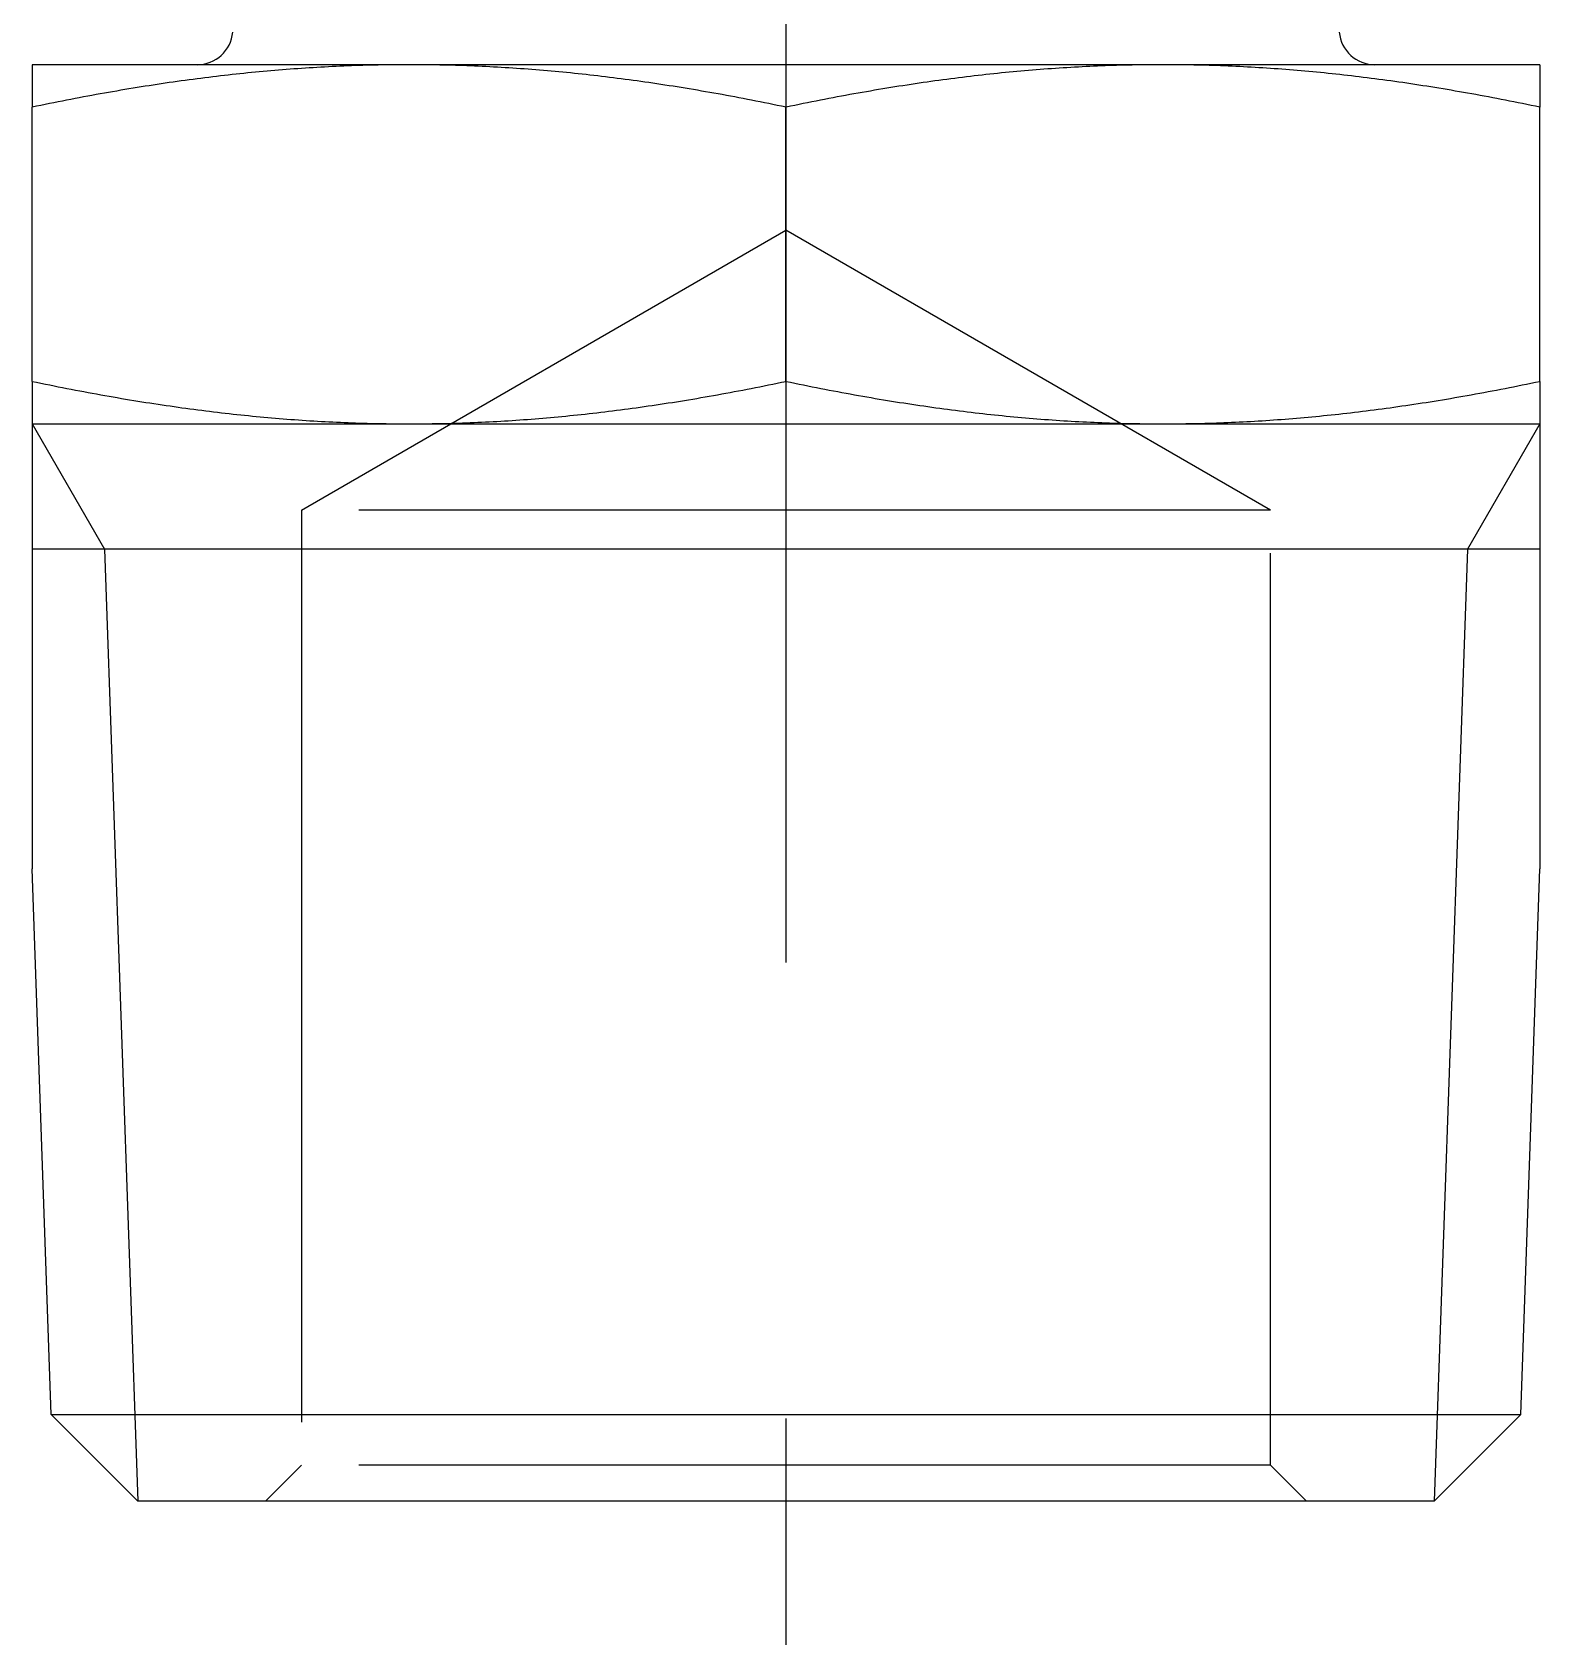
# Model space of a CAD drawing. Extents: x -12.1 to 67.6, y -18.9 to 39.2.
# Drawn here: x 45.85 to 66.85, y -2 to 20.45 of the extents above; entities that cross this region are included whole.
import ezdxf

# ---------------------------------------------------------------- set-up
doc = ezdxf.new("R2010")
doc.units = 0
doc.linetypes.add('CENTER', pattern=[50.8, 31.75, -6.35, 6.35, -6.35])
doc.linetypes.add('DASHED', pattern=[19.05, 12.7, -6.35])
doc.layers.get('0').update_dxf_attribs({"linetype": 'CONTINUOUS'})
doc.layers.add('CENTER', color=1, linetype='CENTER')

msp = doc.modelspace()

# ---------------------------------------------------------------- linework, layer by layer
at = {"color": 7, "linetype": 'CONTINUOUS'}
for p, q in [((66.845257, 20), (45.845257, 20)), ((45.845257, 20), (45.845257, 19.408783)), ((66.845257, 20), (66.845257, 19.408783)), ((45.845257, 15.591217), (45.845257, 19.408783)), ((56.345257, 15.591217), (56.345257, 19.408783)), ((66.845257, 15.591217), (66.845257, 19.408783)), ((45.845257, 15.591217), (45.845257, 15)), ((66.845257, 15.591217), (66.845257, 15)), ((45.845257, 15), (45.845257, 8.804316)), ((45.845257, 14.999991), (66.845257, 14.998085)), ((66.845257, 15), (66.845257, 8.804316)), ((66.845257, 13.256655), (45.845257, 13.256655)), ((46.110664, 1.204057), (45.845257, 8.804316)), ((66.57985, 1.204057), (66.845257, 8.804316)), ((46.110654, 1.204056), (47.31471, 0)), ((46.110664, 1.204057), (66.57985, 1.204057)), ((66.57986, 1.204056), (65.375803, 0)), ((65.375803, 0), (47.31471, 0))]:
    msp.add_line(p, q, dxfattribs=at)
at = {"color": 3, "linetype": 'DASHED'}
for p, q in [((49.595257, 13.8), (56.345257, 17.697114)), ((63.095257, 13.8), (56.345257, 17.697114)), ((63.095257, 13.8), (49.595257, 13.8)), ((49.595257, 13.8), (49.595257, 0.5)), ((63.095257, 0.5), (63.095257, 13.8)), ((49.595257, 0.5), (49.095257, 0)), ((63.095257, 0.5), (49.595257, 0.5)), ((63.595257, 0), (63.095257, 0.5))]:
    msp.add_line(p, q, dxfattribs=at)
at = {"color": 3, "linetype": 'CONTINUOUS'}
for p, q in [((45.845257, 15), (46.851778, 13.256655)), ((66.845257, 15), (65.838736, 13.256655)), ((46.851778, 13.256655), (47.31471, 0)), ((65.838736, 13.256655), (65.375803, 0))]:
    msp.add_line(p, q, dxfattribs=at)
at = {"color": 7}
for points in [[(51.0953, 20, 0), (51.0413, 19.9999, 0), (50.9875, 19.9997, 0), (50.9337, 19.9994, 0), (50.88, 19.9989, 0), (50.8262, 19.9983, 0), (50.7726, 19.9976, 0), (50.719, 19.9967, 0), (50.6654, 19.9957, 0), (50.6119, 19.9946, 0), (50.5583, 19.9933, 0), (50.5049, 19.992, 0), (50.4514, 19.9904, 0), (50.398, 19.9888, 0), (50.3446, 19.987, 0), (50.2912, 19.9851, 0), (50.2378, 19.983, 0), (50.1844, 19.9809, 0), (50.1311, 19.9786, 0), (50.0778, 19.9761, 0), (50.0244, 19.9736, 0), (49.9711, 19.9709, 0), (49.9178, 19.9681, 0), (49.8644, 19.9651, 0), (49.8111, 19.9621, 0), (49.7577, 19.9589, 0), (49.7044, 19.9556, 0), (49.651, 19.9521, 0), (49.5976, 19.9485, 0), (49.5442, 19.9448, 0), (49.4908, 19.941, 0), (49.4373, 19.937, 0), (49.3838, 19.9329, 0), (49.3303, 19.9287, 0), (49.2768, 19.9243, 0), (49.2232, 19.9199, 0), (49.1696, 19.9152, 0), (49.116, 19.9105, 0), (49.0623, 19.9057, 0), (49.0085, 19.9007, 0), (48.9547, 19.8955, 0), (48.9009, 19.8903, 0), (48.847, 19.8849, 0), (48.7931, 19.8794, 0), (48.7391, 19.8738, 0), (48.685, 19.868, 0), (48.6309, 19.8621, 0), (48.5767, 19.8561, 0), (48.5224, 19.85, 0), (48.4681, 19.8437, 0), (48.4137, 19.8373, 0), (48.3592, 19.8308, 0), (48.3047, 19.8241, 0), (48.25, 19.8173, 0), (48.1953, 19.8104, 0), (48.1405, 19.8033, 0), (48.0856, 19.7961, 0), (48.0306, 19.7888, 0), (47.9755, 19.7813, 0), (47.9204, 19.7738, 0), (47.8651, 19.766, 0), (47.8097, 19.7582, 0), (47.7542, 19.7502, 0), (47.6986, 19.7421, 0), (47.6429, 19.7338, 0), (47.5871, 19.7254, 0), (47.5311, 19.7169, 0), (47.4751, 19.7083, 0), (47.4189, 19.6995, 0), (47.3626, 19.6905, 0), (47.3061, 19.6815, 0), (47.2496, 19.6723, 0), (47.1929, 19.6629, 0), (47.136, 19.6535, 0), (47.0791, 19.6438, 0), (47.022, 19.6341, 0), (46.9647, 19.6242, 0), (46.9073, 19.6142, 0), (46.8497, 19.604, 0), (46.792, 19.5937, 0), (46.7341, 19.5832, 0), (46.6761, 19.5726, 0), (46.6179, 19.5619, 0), (46.5596, 19.551, 0), (46.501, 19.5399, 0), (46.4423, 19.5288, 0), (46.3835, 19.5174, 0), (46.3244, 19.506, 0), (46.2652, 19.4943, 0), (46.2058, 19.4826, 0), (46.1462, 19.4706, 0), (46.0864, 19.4586, 0), (46.0264, 19.4464, 0), (45.9662, 19.434, 0), (45.9058, 19.4215, 0), (45.8453, 19.4088, 0)], [(56.3453, 19.4088, 0), (56.2847, 19.4215, 0), (56.2243, 19.434, 0), (56.1641, 19.4464, 0), (56.1041, 19.4586, 0), (56.0443, 19.4706, 0), (55.9847, 19.4826, 0), (55.9253, 19.4943, 0), (55.8661, 19.506, 0), (55.807, 19.5174, 0), (55.7482, 19.5288, 0), (55.6895, 19.5399, 0), (55.6309, 19.551, 0), (55.5726, 19.5619, 0), (55.5144, 19.5726, 0), (55.4564, 19.5832, 0), (55.3985, 19.5937, 0), (55.3408, 19.604, 0), (55.2832, 19.6142, 0), (55.2258, 19.6242, 0), (55.1686, 19.6341, 0), (55.1114, 19.6438, 0), (55.0545, 19.6535, 0), (54.9976, 19.6629, 0), (54.9409, 19.6723, 0), (54.8844, 19.6815, 0), (54.8279, 19.6905, 0), (54.7716, 19.6995, 0), (54.7155, 19.7083, 0), (54.6594, 19.7169, 0), (54.6035, 19.7254, 0), (54.5476, 19.7338, 0), (54.4919, 19.7421, 0), (54.4363, 19.7502, 0), (54.3808, 19.7582, 0), (54.3254, 19.766, 0), (54.2702, 19.7738, 0), (54.215, 19.7813, 0), (54.1599, 19.7888, 0), (54.1049, 19.7961, 0), (54.05, 19.8033, 0), (53.9952, 19.8104, 0), (53.9405, 19.8173, 0), (53.8858, 19.8241, 0), (53.8313, 19.8308, 0), (53.7768, 19.8373, 0), (53.7224, 19.8437, 0), (53.6681, 19.85, 0), (53.6138, 19.8561, 0), (53.5596, 19.8621, 0), (53.5055, 19.868, 0), (53.4514, 19.8738, 0), (53.3974, 19.8794, 0), (53.3435, 19.8849, 0), (53.2896, 19.8903, 0), (53.2358, 19.8955, 0), (53.182, 19.9007, 0), (53.1283, 19.9057, 0), (53.0746, 19.9105, 0), (53.0209, 19.9152, 0), (52.9673, 19.9199, 0), (52.9137, 19.9243, 0), (52.8602, 19.9287, 0), (52.8067, 19.9329, 0), (52.7532, 19.937, 0), (52.6997, 19.941, 0), (52.6463, 19.9448, 0), (52.5929, 19.9485, 0), (52.5395, 19.9521, 0), (52.4861, 19.9556, 0), (52.4328, 19.9589, 0), (52.3794, 19.9621, 0), (52.3261, 19.9651, 0), (52.2728, 19.9681, 0), (52.2194, 19.9709, 0), (52.1661, 19.9736, 0), (52.1128, 19.9761, 0), (52.0594, 19.9786, 0), (52.0061, 19.9809, 0), (51.9527, 19.983, 0), (51.8993, 19.9851, 0), (51.8459, 19.987, 0), (51.7925, 19.9888, 0), (51.7391, 19.9904, 0), (51.6857, 19.992, 0), (51.6322, 19.9933, 0), (51.5787, 19.9946, 0), (51.5251, 19.9957, 0), (51.4715, 19.9967, 0), (51.4179, 19.9976, 0), (51.3643, 19.9983, 0), (51.3106, 19.9989, 0), (51.2568, 19.9994, 0), (51.203, 19.9997, 0), (51.1492, 19.9999, 0), (51.0953, 20, 0)], [(61.5953, 20, 0), (61.5413, 19.9999, 0), (61.4875, 19.9997, 0), (61.4337, 19.9994, 0), (61.38, 19.9989, 0), (61.3262, 19.9983, 0), (61.2726, 19.9976, 0), (61.219, 19.9967, 0), (61.1654, 19.9957, 0), (61.1119, 19.9946, 0), (61.0583, 19.9933, 0), (61.0049, 19.992, 0), (60.9514, 19.9904, 0), (60.898, 19.9888, 0), (60.8446, 19.987, 0), (60.7912, 19.9851, 0), (60.7378, 19.983, 0), (60.6844, 19.9809, 0), (60.6311, 19.9786, 0), (60.5778, 19.9761, 0), (60.5244, 19.9736, 0), (60.4711, 19.9709, 0), (60.4178, 19.9681, 0), (60.3644, 19.9651, 0), (60.3111, 19.9621, 0), (60.2577, 19.9589, 0), (60.2044, 19.9556, 0), (60.151, 19.9521, 0), (60.0976, 19.9485, 0), (60.0442, 19.9448, 0), (59.9908, 19.941, 0), (59.9373, 19.937, 0), (59.8838, 19.9329, 0), (59.8303, 19.9287, 0), (59.7768, 19.9243, 0), (59.7232, 19.9199, 0), (59.6696, 19.9152, 0), (59.616, 19.9105, 0), (59.5623, 19.9057, 0), (59.5085, 19.9007, 0), (59.4547, 19.8955, 0), (59.4009, 19.8903, 0), (59.347, 19.8849, 0), (59.2931, 19.8794, 0), (59.2391, 19.8738, 0), (59.185, 19.868, 0), (59.1309, 19.8621, 0), (59.0767, 19.8561, 0), (59.0224, 19.85, 0), (58.9681, 19.8437, 0), (58.9137, 19.8373, 0), (58.8592, 19.8308, 0), (58.8047, 19.8241, 0), (58.75, 19.8173, 0), (58.6953, 19.8104, 0), (58.6405, 19.8033, 0), (58.5856, 19.7961, 0), (58.5306, 19.7888, 0), (58.4755, 19.7813, 0), (58.4204, 19.7738, 0), (58.3651, 19.766, 0), (58.3097, 19.7582, 0), (58.2542, 19.7502, 0), (58.1986, 19.7421, 0), (58.1429, 19.7338, 0), (58.0871, 19.7254, 0), (58.0311, 19.7169, 0), (57.9751, 19.7083, 0), (57.9189, 19.6995, 0), (57.8626, 19.6905, 0), (57.8061, 19.6815, 0), (57.7496, 19.6723, 0), (57.6929, 19.6629, 0), (57.636, 19.6535, 0), (57.5791, 19.6438, 0), (57.522, 19.6341, 0), (57.4647, 19.6242, 0), (57.4073, 19.6142, 0), (57.3497, 19.604, 0), (57.292, 19.5937, 0), (57.2341, 19.5832, 0), (57.1761, 19.5726, 0), (57.1179, 19.5619, 0), (57.0596, 19.551, 0), (57.001, 19.5399, 0), (56.9423, 19.5288, 0), (56.8835, 19.5174, 0), (56.8244, 19.506, 0), (56.7652, 19.4943, 0), (56.7058, 19.4826, 0), (56.6462, 19.4706, 0), (56.5864, 19.4586, 0), (56.5264, 19.4464, 0), (56.4662, 19.434, 0), (56.4058, 19.4215, 0), (56.3453, 19.4088, 0)], [(66.8453, 19.4088, 0), (66.7847, 19.4215, 0), (66.7243, 19.434, 0), (66.6641, 19.4464, 0), (66.6041, 19.4586, 0), (66.5443, 19.4706, 0), (66.4847, 19.4826, 0), (66.4253, 19.4943, 0), (66.3661, 19.506, 0), (66.307, 19.5174, 0), (66.2482, 19.5288, 0), (66.1895, 19.5399, 0), (66.1309, 19.551, 0), (66.0726, 19.5619, 0), (66.0144, 19.5726, 0), (65.9564, 19.5832, 0), (65.8985, 19.5937, 0), (65.8408, 19.604, 0), (65.7832, 19.6142, 0), (65.7258, 19.6242, 0), (65.6686, 19.6341, 0), (65.6114, 19.6438, 0), (65.5545, 19.6535, 0), (65.4976, 19.6629, 0), (65.4409, 19.6723, 0), (65.3844, 19.6815, 0), (65.3279, 19.6905, 0), (65.2716, 19.6995, 0), (65.2155, 19.7083, 0), (65.1594, 19.7169, 0), (65.1035, 19.7254, 0), (65.0476, 19.7338, 0), (64.9919, 19.7421, 0), (64.9363, 19.7502, 0), (64.8808, 19.7582, 0), (64.8254, 19.766, 0), (64.7702, 19.7738, 0), (64.715, 19.7813, 0), (64.6599, 19.7888, 0), (64.6049, 19.7961, 0), (64.55, 19.8033, 0), (64.4952, 19.8104, 0), (64.4405, 19.8173, 0), (64.3858, 19.8241, 0), (64.3313, 19.8308, 0), (64.2768, 19.8373, 0), (64.2224, 19.8437, 0), (64.1681, 19.85, 0), (64.1138, 19.8561, 0), (64.0596, 19.8621, 0), (64.0055, 19.868, 0), (63.9514, 19.8738, 0), (63.8974, 19.8794, 0), (63.8435, 19.8849, 0), (63.7896, 19.8903, 0), (63.7358, 19.8955, 0), (63.682, 19.9007, 0), (63.6283, 19.9057, 0), (63.5746, 19.9105, 0), (63.5209, 19.9152, 0), (63.4673, 19.9199, 0), (63.4137, 19.9243, 0), (63.3602, 19.9287, 0), (63.3067, 19.9329, 0), (63.2532, 19.937, 0), (63.1997, 19.941, 0), (63.1463, 19.9448, 0), (63.0929, 19.9485, 0), (63.0395, 19.9521, 0), (62.9861, 19.9556, 0), (62.9328, 19.9589, 0), (62.8794, 19.9621, 0), (62.8261, 19.9651, 0), (62.7728, 19.9681, 0), (62.7194, 19.9709, 0), (62.6661, 19.9736, 0), (62.6128, 19.9761, 0), (62.5594, 19.9786, 0), (62.5061, 19.9809, 0), (62.4527, 19.983, 0), (62.3993, 19.9851, 0), (62.3459, 19.987, 0), (62.2925, 19.9888, 0), (62.2391, 19.9904, 0), (62.1857, 19.992, 0), (62.1322, 19.9933, 0), (62.0787, 19.9946, 0), (62.0251, 19.9957, 0), (61.9715, 19.9967, 0), (61.9179, 19.9976, 0), (61.8643, 19.9983, 0), (61.8106, 19.9989, 0), (61.7568, 19.9994, 0), (61.703, 19.9997, 0), (61.6492, 19.9999, 0), (61.5953, 20, 0)], [(45.8453, 15.5912, 0), (45.9064, 15.5784, 0), (45.9673, 15.5658, 0), (46.028, 15.5533, 0), (46.0885, 15.541, 0), (46.1487, 15.5288, 0), (46.2088, 15.5168, 0), (46.2687, 15.505, 0), (46.3283, 15.4933, 0), (46.3878, 15.4817, 0), (46.4471, 15.4703, 0), (46.5062, 15.4591, 0), (46.5651, 15.448, 0), (46.6238, 15.4371, 0), (46.6823, 15.4263, 0), (46.7407, 15.4156, 0), (46.7989, 15.4051, 0), (46.8569, 15.3947, 0), (46.9148, 15.3845, 0), (46.9725, 15.3744, 0), (47.03, 15.3645, 0), (47.0874, 15.3547, 0), (47.1447, 15.3451, 0), (47.2017, 15.3356, 0), (47.2587, 15.3262, 0), (47.3155, 15.317, 0), (47.3721, 15.3079, 0), (47.4286, 15.299, 0), (47.485, 15.2902, 0), (47.5412, 15.2815, 0), (47.5973, 15.273, 0), (47.6533, 15.2646, 0), (47.7092, 15.2564, 0), (47.7649, 15.2482, 0), (47.8205, 15.2403, 0), (47.876, 15.2324, 0), (47.9314, 15.2247, 0), (47.9867, 15.2171, 0), (48.0418, 15.2097, 0), (48.0969, 15.2024, 0), (48.1519, 15.1952, 0), (48.2067, 15.1882, 0), (48.2615, 15.1813, 0), (48.3162, 15.1745, 0), (48.3708, 15.1679, 0), (48.4252, 15.1613, 0), (48.4796, 15.155, 0), (48.534, 15.1487, 0), (48.5882, 15.1426, 0), (48.6424, 15.1366, 0), (48.6965, 15.1307, 0), (48.7505, 15.125, 0), (48.8044, 15.1194, 0), (48.8583, 15.1139, 0), (48.9121, 15.1086, 0), (48.9659, 15.1034, 0), (49.0196, 15.0983, 0), (49.0732, 15.0933, 0), (49.1268, 15.0885, 0), (49.1803, 15.0838, 0), (49.2338, 15.0793, 0), (49.2872, 15.0748, 0), (49.3406, 15.0705, 0), (49.394, 15.0663, 0), (49.4473, 15.0623, 0), (49.5006, 15.0583, 0), (49.5538, 15.0545, 0), (49.607, 15.0508, 0), (49.6602, 15.0473, 0), (49.7134, 15.0439, 0), (49.7665, 15.0406, 0), (49.8196, 15.0374, 0), (49.8727, 15.0344, 0), (49.9258, 15.0315, 0), (49.9789, 15.0287, 0), (50.0319, 15.026, 0), (50.085, 15.0235, 0), (50.138, 15.0211, 0), (50.1911, 15.0188, 0), (50.2441, 15.0167, 0), (50.2972, 15.0147, 0), (50.3503, 15.0128, 0), (50.4033, 15.011, 0), (50.4564, 15.0094, 0), (50.5095, 15.0079, 0), (50.5626, 15.0066, 0), (50.6157, 15.0053, 0), (50.6689, 15.0042, 0), (50.7221, 15.0032, 0), (50.7753, 15.0024, 0), (50.8285, 15.0016, 0), (50.8818, 15.0011, 0), (50.9351, 15.0006, 0), (50.9884, 15.0003, 0), (51.0418, 15.0001, 0), (51.0953, 15, 0)], [(51.0953, 15, 0), (51.1487, 15.0001, 0), (51.2021, 15.0003, 0), (51.2554, 15.0006, 0), (51.3087, 15.0011, 0), (51.362, 15.0016, 0), (51.4152, 15.0024, 0), (51.4684, 15.0032, 0), (51.5216, 15.0042, 0), (51.5748, 15.0053, 0), (51.6279, 15.0066, 0), (51.681, 15.0079, 0), (51.7341, 15.0094, 0), (51.7872, 15.011, 0), (51.8403, 15.0128, 0), (51.8933, 15.0147, 0), (51.9464, 15.0167, 0), (51.9994, 15.0188, 0), (52.0525, 15.0211, 0), (52.1055, 15.0235, 0), (52.1586, 15.026, 0), (52.2116, 15.0287, 0), (52.2647, 15.0315, 0), (52.3178, 15.0344, 0), (52.3709, 15.0374, 0), (52.424, 15.0406, 0), (52.4771, 15.0439, 0), (52.5303, 15.0473, 0), (52.5835, 15.0508, 0), (52.6367, 15.0545, 0), (52.6899, 15.0583, 0), (52.7432, 15.0623, 0), (52.7965, 15.0663, 0), (52.8499, 15.0705, 0), (52.9033, 15.0748, 0), (52.9567, 15.0793, 0), (53.0102, 15.0838, 0), (53.0637, 15.0885, 0), (53.1173, 15.0933, 0), (53.1709, 15.0983, 0), (53.2246, 15.1034, 0), (53.2784, 15.1086, 0), (53.3322, 15.1139, 0), (53.3861, 15.1194, 0), (53.44, 15.125, 0), (53.494, 15.1307, 0), (53.5481, 15.1366, 0), (53.6023, 15.1426, 0), (53.6565, 15.1487, 0), (53.7109, 15.155, 0), (53.7653, 15.1613, 0), (53.8198, 15.1679, 0), (53.8743, 15.1745, 0), (53.929, 15.1813, 0), (53.9838, 15.1882, 0), (54.0386, 15.1952, 0), (54.0936, 15.2024, 0), (54.1487, 15.2097, 0), (54.2038, 15.2171, 0), (54.2591, 15.2247, 0), (54.3145, 15.2324, 0), (54.37, 15.2403, 0), (54.4256, 15.2482, 0), (54.4813, 15.2564, 0), (54.5372, 15.2646, 0), (54.5932, 15.273, 0), (54.6493, 15.2815, 0), (54.7055, 15.2902, 0), (54.7619, 15.299, 0), (54.8184, 15.3079, 0), (54.8751, 15.317, 0), (54.9318, 15.3262, 0), (54.9888, 15.3356, 0), (55.0459, 15.3451, 0), (55.1031, 15.3547, 0), (55.1605, 15.3645, 0), (55.218, 15.3744, 0), (55.2757, 15.3845, 0), (55.3336, 15.3947, 0), (55.3916, 15.4051, 0), (55.4498, 15.4156, 0), (55.5082, 15.4263, 0), (55.5667, 15.4371, 0), (55.6254, 15.448, 0), (55.6844, 15.4591, 0), (55.7434, 15.4703, 0), (55.8027, 15.4817, 0), (55.8622, 15.4933, 0), (55.9219, 15.505, 0), (55.9817, 15.5168, 0), (56.0418, 15.5288, 0), (56.1021, 15.541, 0), (56.1625, 15.5533, 0), (56.2232, 15.5658, 0), (56.2841, 15.5784, 0), (56.3453, 15.5912, 0)], [(56.3453, 15.5912, 0), (56.4064, 15.5784, 0), (56.4673, 15.5658, 0), (56.528, 15.5533, 0), (56.5885, 15.541, 0), (56.6487, 15.5288, 0), (56.7088, 15.5168, 0), (56.7687, 15.505, 0), (56.8283, 15.4933, 0), (56.8878, 15.4817, 0), (56.9471, 15.4703, 0), (57.0062, 15.4591, 0), (57.0651, 15.448, 0), (57.1238, 15.4371, 0), (57.1823, 15.4263, 0), (57.2407, 15.4156, 0), (57.2989, 15.4051, 0), (57.3569, 15.3947, 0), (57.4148, 15.3845, 0), (57.4725, 15.3744, 0), (57.53, 15.3645, 0), (57.5874, 15.3547, 0), (57.6447, 15.3451, 0), (57.7017, 15.3356, 0), (57.7587, 15.3262, 0), (57.8155, 15.317, 0), (57.8721, 15.3079, 0), (57.9286, 15.299, 0), (57.985, 15.2902, 0), (58.0412, 15.2815, 0), (58.0973, 15.273, 0), (58.1533, 15.2646, 0), (58.2092, 15.2564, 0), (58.2649, 15.2482, 0), (58.3205, 15.2403, 0), (58.376, 15.2324, 0), (58.4314, 15.2247, 0), (58.4867, 15.2171, 0), (58.5418, 15.2097, 0), (58.5969, 15.2024, 0), (58.6519, 15.1952, 0), (58.7067, 15.1882, 0), (58.7615, 15.1813, 0), (58.8162, 15.1745, 0), (58.8708, 15.1679, 0), (58.9252, 15.1613, 0), (58.9796, 15.155, 0), (59.034, 15.1487, 0), (59.0882, 15.1426, 0), (59.1424, 15.1366, 0), (59.1965, 15.1307, 0), (59.2505, 15.125, 0), (59.3044, 15.1194, 0), (59.3583, 15.1139, 0), (59.4121, 15.1086, 0), (59.4659, 15.1034, 0), (59.5196, 15.0983, 0), (59.5732, 15.0933, 0), (59.6268, 15.0885, 0), (59.6803, 15.0838, 0), (59.7338, 15.0793, 0), (59.7872, 15.0748, 0), (59.8406, 15.0705, 0), (59.894, 15.0663, 0), (59.9473, 15.0623, 0), (60.0006, 15.0583, 0), (60.0538, 15.0545, 0), (60.107, 15.0508, 0), (60.1602, 15.0473, 0), (60.2134, 15.0439, 0), (60.2665, 15.0406, 0), (60.3196, 15.0374, 0), (60.3727, 15.0344, 0), (60.4258, 15.0315, 0), (60.4789, 15.0287, 0), (60.5319, 15.026, 0), (60.585, 15.0235, 0), (60.638, 15.0211, 0), (60.6911, 15.0188, 0), (60.7441, 15.0167, 0), (60.7972, 15.0147, 0), (60.8503, 15.0128, 0), (60.9033, 15.011, 0), (60.9564, 15.0094, 0), (61.0095, 15.0079, 0), (61.0626, 15.0066, 0), (61.1157, 15.0053, 0), (61.1689, 15.0042, 0), (61.2221, 15.0032, 0), (61.2753, 15.0024, 0), (61.3285, 15.0016, 0), (61.3818, 15.0011, 0), (61.4351, 15.0006, 0), (61.4884, 15.0003, 0), (61.5418, 15.0001, 0), (61.5953, 15, 0)], [(61.5953, 15, 0), (61.6487, 15.0001, 0), (61.7021, 15.0003, 0), (61.7554, 15.0006, 0), (61.8087, 15.0011, 0), (61.862, 15.0016, 0), (61.9152, 15.0024, 0), (61.9684, 15.0032, 0), (62.0216, 15.0042, 0), (62.0748, 15.0053, 0), (62.1279, 15.0066, 0), (62.181, 15.0079, 0), (62.2341, 15.0094, 0), (62.2872, 15.011, 0), (62.3403, 15.0128, 0), (62.3933, 15.0147, 0), (62.4464, 15.0167, 0), (62.4994, 15.0188, 0), (62.5525, 15.0211, 0), (62.6055, 15.0235, 0), (62.6586, 15.026, 0), (62.7116, 15.0287, 0), (62.7647, 15.0315, 0), (62.8178, 15.0344, 0), (62.8709, 15.0374, 0), (62.924, 15.0406, 0), (62.9771, 15.0439, 0), (63.0303, 15.0473, 0), (63.0835, 15.0508, 0), (63.1367, 15.0545, 0), (63.1899, 15.0583, 0), (63.2432, 15.0623, 0), (63.2965, 15.0663, 0), (63.3499, 15.0705, 0), (63.4033, 15.0748, 0), (63.4567, 15.0793, 0), (63.5102, 15.0838, 0), (63.5637, 15.0885, 0), (63.6173, 15.0933, 0), (63.6709, 15.0983, 0), (63.7246, 15.1034, 0), (63.7784, 15.1086, 0), (63.8322, 15.1139, 0), (63.8861, 15.1194, 0), (63.94, 15.125, 0), (63.994, 15.1307, 0), (64.0481, 15.1366, 0), (64.1023, 15.1426, 0), (64.1565, 15.1487, 0), (64.2109, 15.155, 0), (64.2653, 15.1613, 0), (64.3198, 15.1679, 0), (64.3743, 15.1745, 0), (64.429, 15.1813, 0), (64.4838, 15.1882, 0), (64.5386, 15.1952, 0), (64.5936, 15.2024, 0), (64.6487, 15.2097, 0), (64.7038, 15.2171, 0), (64.7591, 15.2247, 0), (64.8145, 15.2324, 0), (64.87, 15.2403, 0), (64.9256, 15.2482, 0), (64.9813, 15.2564, 0), (65.0372, 15.2646, 0), (65.0932, 15.273, 0), (65.1493, 15.2815, 0), (65.2055, 15.2902, 0), (65.2619, 15.299, 0), (65.3184, 15.3079, 0), (65.3751, 15.317, 0), (65.4318, 15.3262, 0), (65.4888, 15.3356, 0), (65.5459, 15.3451, 0), (65.6031, 15.3547, 0), (65.6605, 15.3645, 0), (65.718, 15.3744, 0), (65.7757, 15.3845, 0), (65.8336, 15.3947, 0), (65.8916, 15.4051, 0), (65.9498, 15.4156, 0), (66.0082, 15.4263, 0), (66.0667, 15.4371, 0), (66.1254, 15.448, 0), (66.1844, 15.4591, 0), (66.2434, 15.4703, 0), (66.3027, 15.4817, 0), (66.3622, 15.4933, 0), (66.4219, 15.505, 0), (66.4817, 15.5168, 0), (66.5418, 15.5288, 0), (66.6021, 15.541, 0), (66.6625, 15.5533, 0), (66.7232, 15.5658, 0), (66.7841, 15.5784, 0), (66.8453, 15.5912, 0)]]:
    msp.add_polyline3d(points, dxfattribs=at)
at = {"color": 7, "linetype": 'CONTINUOUS'}
for centre, start, end in [((48.141027, 20.5), 270, 354.5076754), ((64.549486, 20.5), 185.4923246, 270)]:
    msp.add_arc(centre, 0.5, start, end, dxfattribs=at)
at = {"layer": 'CENTER', "color": 1, "linetype": 'CENTER'}
msp.add_line((56.345257, 39.25), (56.345257, -2), dxfattribs=at)

doc.saveas('drawing.dxf')
